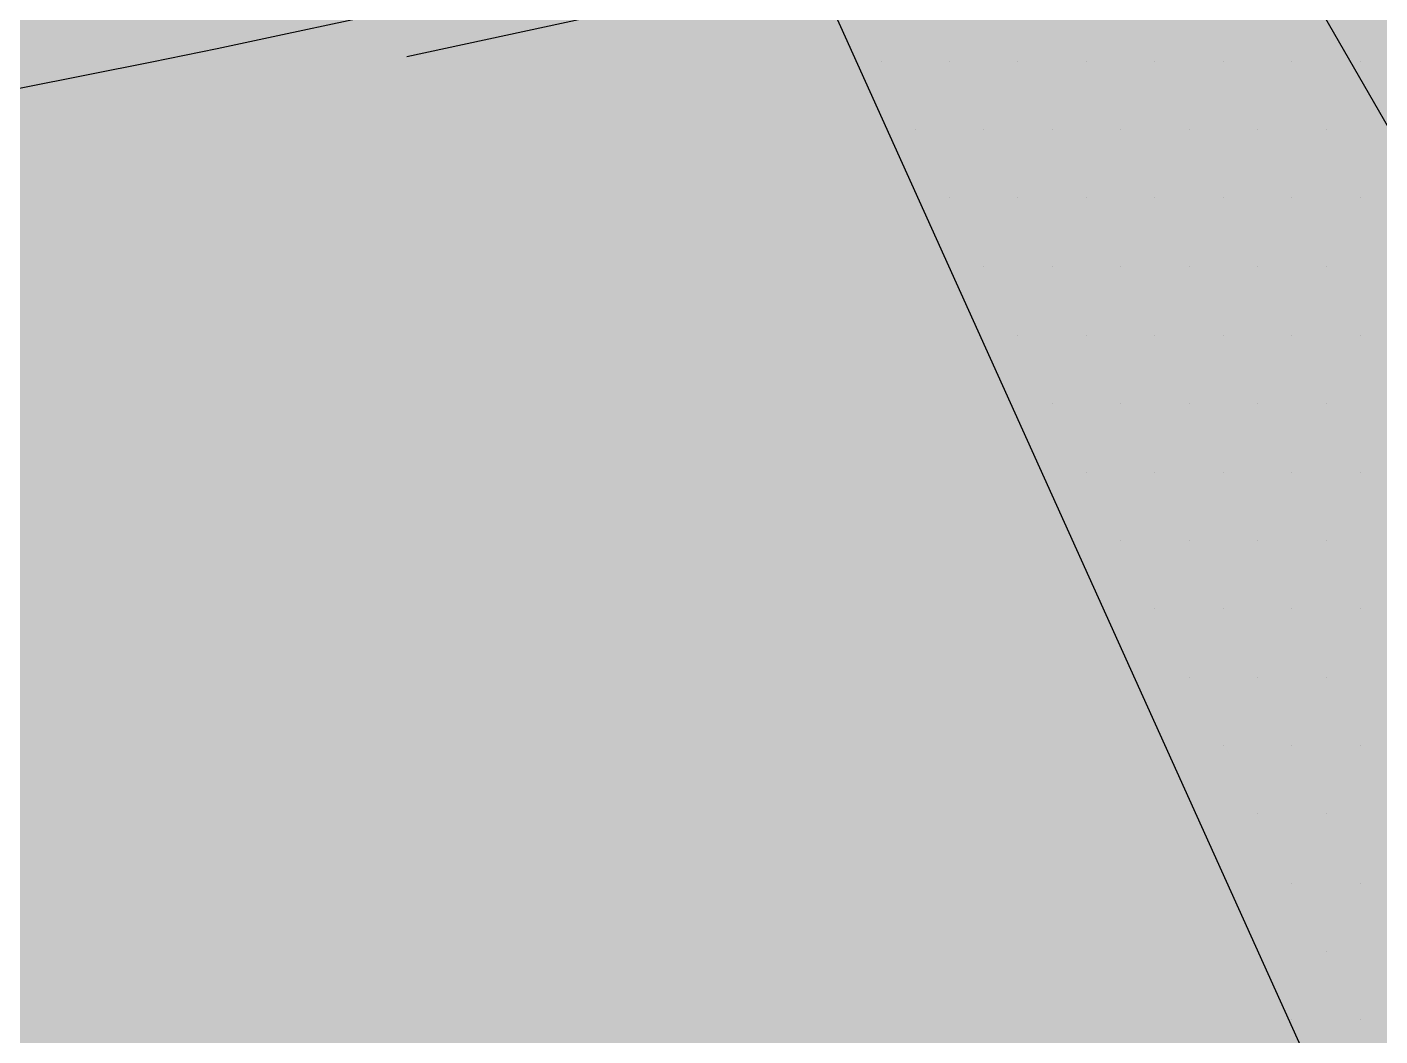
# Paper-space layout 'Layout1' of a CAD drawing. Extents: x -43 to 2298, y -18 to 768.
# Drawn here: x 143.251 to 144.338, y 255.022 to 255.834 of the extents above; entities that cross this region are included whole.
import ezdxf

# ---------------------------------------------------------------- set-up
doc = ezdxf.new("R2010")
doc.units = 0
doc.header["$LTSCALE"] = 2
doc.linetypes.add('CACHEX2', pattern=[0.75, 0.5, -0.25])
doc.layers.add('CARTOUCHE', color=7, linetype='Continuous')
doc.layers.add('LOGO', color=7, linetype='Continuous')

# ---------------------------------------------------------------- blocks, each defined once
blk = doc.blocks.new('A$C715108E3')
at = {"layer": 'LOGO', "color": 131}
for p, q in [((-3.4488, -23.6976), (-3.4488, -23.6976)), ((-3.415, -23.6976), (-3.415, -23.6976)), ((-3.3236, -23.6976), (-3.3236, -23.6976)), ((-3.2318, -23.6976), (-3.2318, -23.6976)), ((-3.1399, -23.6976), (-3.1399, -23.6976)), ((-3.0485, -23.6976), (-3.0485, -23.6976)), ((-2.9566, -23.6976), (-2.9566, -23.6976)), ((-2.8648, -23.6976), (-2.8648, -23.6976)), ((-2.7733, -23.6976), (-2.7733, -23.6976)), ((-3.4072, -23.7891), (-3.4072, -23.7891)), ((-3.3693, -23.7891), (-3.3693, -23.7891)), ((-3.2775, -23.7891), (-3.2775, -23.7891)), ((-3.186, -23.7891), (-3.186, -23.7891)), ((-3.0942, -23.7891), (-3.0942, -23.7891)), ((-3.0024, -23.7891), (-3.0024, -23.7891)), ((-2.9109, -23.7891), (-2.9109, -23.7891)), ((-2.8191, -23.7891), (-2.8191, -23.7891)), ((-3.3654, -23.8804), (-3.3654, -23.8804)), ((-3.3236, -23.8804), (-3.3236, -23.8804)), ((-3.2318, -23.8804), (-3.2318, -23.8804)), ((-3.1399, -23.8804), (-3.1399, -23.8804)), ((-3.0485, -23.8804), (-3.0485, -23.8804)), ((-2.9566, -23.8804), (-2.9566, -23.8804)), ((-2.8648, -23.8804), (-2.8648, -23.8804)), ((-2.7733, -23.8804), (-2.7733, -23.8804)), ((-3.3243, -23.973), (-3.3243, -23.973)), ((-3.2775, -23.973), (-3.2775, -23.973)), ((-3.186, -23.973), (-3.186, -23.973)), ((-3.0942, -23.973), (-3.0942, -23.973)), ((-3.0024, -23.973), (-3.0024, -23.973)), ((-2.9109, -23.973), (-2.9109, -23.973)), ((-2.8191, -23.973), (-2.8191, -23.973)), ((-3.2827, -24.0642), (-3.2827, -24.0642)), ((-3.2318, -24.0642), (-3.2318, -24.0642)), ((-3.1399, -24.0642), (-3.1399, -24.0642)), ((-3.0485, -24.0642), (-3.0485, -24.0642)), ((-2.9566, -24.0642), (-2.9566, -24.0642)), ((-2.8648, -24.0642), (-2.8648, -24.0642)), ((-2.7733, -24.0642), (-2.7733, -24.0642)), ((-3.2415, -24.1555), (-3.2415, -24.1555)), ((-3.186, -24.1555), (-3.186, -24.1555)), ((-3.0942, -24.1555), (-3.0942, -24.1555)), ((-3.0024, -24.1555), (-3.0024, -24.1555)), ((-2.9109, -24.1555), (-2.9109, -24.1555)), ((-2.8191, -24.1555), (-2.8191, -24.1555)), ((-3.2003, -24.2481), (-3.2003, -24.2481)), ((-3.1399, -24.2481), (-3.1399, -24.2481)), ((-3.0485, -24.2481), (-3.0485, -24.2481)), ((-2.9566, -24.2481), (-2.9566, -24.2481)), ((-2.8648, -24.2481), (-2.8648, -24.2481)), ((-2.7733, -24.2481), (-2.7733, -24.2481)), ((-3.1587, -24.3394), (-3.1587, -24.3394)), ((-3.0942, -24.3394), (-3.0942, -24.3394)), ((-3.0024, -24.3394), (-3.0024, -24.3394)), ((-2.9109, -24.3394), (-2.9109, -24.3394)), ((-2.8191, -24.3394), (-2.8191, -24.3394)), ((-3.1176, -24.4306), (-3.1176, -24.4306)), ((-3.0485, -24.4306), (-3.0485, -24.4306)), ((-2.9566, -24.4306), (-2.9566, -24.4306)), ((-2.8648, -24.4306), (-2.8648, -24.4306)), ((-2.7733, -24.4306), (-2.7733, -24.4306)), ((-3.0762, -24.5232), (-3.0762, -24.5232)), ((-3.0024, -24.5232), (-3.0024, -24.5232)), ((-2.9109, -24.5232), (-2.9109, -24.5232)), ((-2.8191, -24.5232), (-2.8191, -24.5232)), ((-3.035, -24.6147), (-3.035, -24.6147)), ((-2.9566, -24.6147), (-2.9566, -24.6147)), ((-2.8648, -24.6147), (-2.8648, -24.6147)), ((-2.7733, -24.6147), (-2.7733, -24.6147)), ((-2.9937, -24.7059), (-2.9937, -24.7059)), ((-2.9109, -24.7059), (-2.9109, -24.7059)), ((-2.8191, -24.7059), (-2.8191, -24.7059)), ((-2.9521, -24.7985), (-2.9521, -24.7985)), ((-2.8648, -24.7985), (-2.8648, -24.7985)), ((-2.7733, -24.7985), (-2.7733, -24.7985)), ((-2.9109, -24.8898), (-2.9109, -24.8898)), ((-2.8191, -24.8898), (-2.8191, -24.8898)), ((-2.8691, -24.9811), (-2.8691, -24.9811)), ((-2.8648, -24.9811), (-2.8648, -24.9811)), ((-2.7733, -24.9811), (-2.7733, -24.9811))]:
    blk.add_line(p, q, dxfattribs=at)
blk.add_lwpolyline([(-4.7123, -20.7884), (-8.4641, -25.8566), (-8.5996, -26.1134), (-8.0987, -26.1134), (-7.2053, -26.0731), (-6.6093, -26.0457), (-6.203, -25.613), (-3.9696, -22.5417), (-2.7917, -25.1531), (-2.6026, -25.1257), (-1.9525, -24.8418), (-1.3029, -24.5438), (-2.3854, -21.8923), (1.9656, -22.2806)], dxfattribs=at)
blk = doc.blocks.new('A$C581E6685')
at = {"layer": 'LOGO'}
blk.add_hatch(color=142, dxfattribs=at).paths.add_polyline_path([(-45.3965, 37.4846), (-39.5666, 28.8703), (-39.344, 28.5414), (-39.8519, 24.2064), (-36.9477, 25.4853), (-26.3566, 30.2032), (-36.1863, 24.0789), (-38.2746, 22.2236), (-38.1337, 21.2132), (-33.6363, 11.1845), (-39.5393, 21.4709), (-40.6525, 23.2405), (-42.0615, 23.3525), (-53.1072, 18.3767), (-43.3972, 24.4856), (-40.4756, 26.2259), (-40.684, 26.8894)])
at = {"layer": 'LOGO', "color": 142}
blk.add_lwpolyline([(-45.3965, 37.4846), (-39.3434, 28.5414), (-39.8519, 24.2064), (-36.9477, 25.4853), (-26.3566, 30.2032), (-36.1857, 24.0789), (-38.2739, 22.2236), (-38.1337, 21.2132), (-33.6358, 11.1845), (-39.5393, 21.4709), (-40.6518, 23.2405), (-42.0615, 23.3525), (-53.1072, 18.3767), (-43.3964, 24.4856), (-40.4756, 26.2259), (-40.6836, 26.8894)], close=True, dxfattribs=at)
at = {"layer": 'LOGO', "color": 32, "linetype": 'CACHEX2', "ltscale": 1.5}
blk.add_ellipse((-38.0538, 23.8138), major_axis=(-19.0311, -3.534), ratio=0.590567, dxfattribs=at)
at = {"layer": 'LOGO', "color": 32}
blk.add_ellipse((-37.6144, 23.8499), major_axis=(-13.5768, -4.2839), ratio=0.791971, dxfattribs=at)
at = {"layer": 'CARTOUCHE'}
blk.add_blockref('A$C715108E3', (-31.6739, 36.3189), dxfattribs=at)

psp = doc.layouts.get("Layout1")

# ---------------------------------------------------------------- hatches: boundary and pattern name
at = {"layer": 'CARTOUCHE', "true_color": 0xffffff}
h = psp.add_hatch(color=7, dxfattribs=at)
h.dxf.hatch_style = 1
edge = h.paths.add_edge_path()
edge.add_spline(control_points=[(127.7197, 272.4748), (127.7197, 261.5837), (127.7197, 250.6925), (127.7197, 246.8525), (131.5597, 246.8525), (177.0989, 246.8525), (222.6382, 246.8525), (226.4782, 246.8525), (226.4782, 250.6925), (226.4782, 261.5837), (226.4782, 272.4748), (226.4782, 276.3148), (222.6382, 276.3148), (177.0989, 276.3148), (131.5597, 276.3148), (127.7197, 276.3148), (127.7197, 272.4748)], knot_values=[0, 0, 0, 1, 1, 2.570796, 2.570796, 3.570796, 3.570796, 5.141593, 5.141593, 6.141593, 6.141593, 7.712389, 7.712389, 8.712389, 8.712389, 10.283185, 10.283185, 10.283185], weights=[1, 1, 1, 0.707107, 1, 1, 1, 0.707107, 1, 1, 1, 0.707107, 1, 1, 1, 0.707107, 1], degree=2, periodic=0)

# ---------------------------------------------------------------- linework, layer by layer
at = {"layer": 'CARTOUCHE'}
psp.add_rational_spline([(127.7197, 272.4748), (127.7197, 261.5837), (127.7197, 250.6925), (127.7197, 246.8525), (131.5597, 246.8525), (177.0989, 246.8525), (222.6382, 246.8525), (226.4782, 246.8525), (226.4782, 250.6925), (226.4782, 261.5837), (226.4782, 272.4748), (226.4782, 276.3148), (222.6382, 276.3148), (177.0989, 276.3148), (131.5597, 276.3148), (127.7197, 276.3148), (127.7197, 272.4748)], [1, 1, 1, 0.707106781187, 1, 1, 1, 0.707106781187, 1, 1, 1, 0.707106781187, 1, 1, 1, 0.707106781187, 1], degree=2, knots=[0, 0, 0, 1, 1, 2.570796, 2.570796, 3.570796, 3.570796, 5.141593, 5.141593, 6.141593, 6.141593, 7.712389, 7.712389, 8.712389, 8.712389, 10.283185, 10.283185, 10.283185], dxfattribs=at)

# ---------------------------------------------------------------- block references
at = {"layer": 'CARTOUCHE', "xscale": 0.6, "yscale": 0.6, "zscale": 0.6}
psp.add_blockref('A$C581E6685', (164.9904, 248.2331), dxfattribs=at)

doc.saveas('drawing.dxf')
